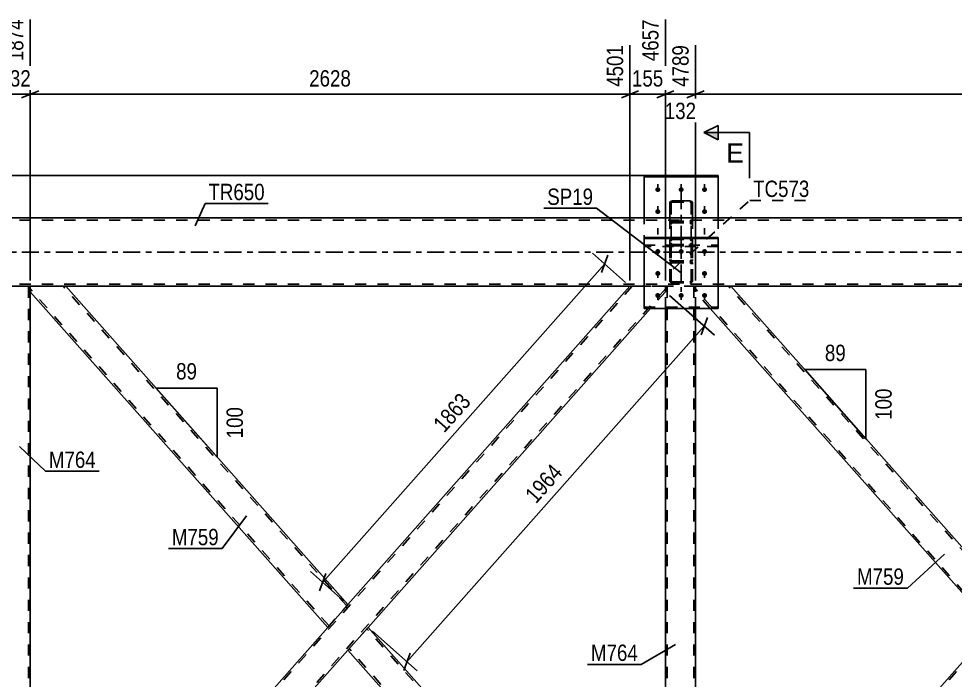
# Model space of a CAD drawing. Header units: millimetres. Extents: x 0 to 841, y 0 to 594.
# Drawn here: x 82.3 to 246.4, y 367.6 to 483.5 of the extents above; entities that cross this region are included whole.
import ezdxf

# ---------------------------------------------------------------- set-up
doc = ezdxf.new("R2010")
doc.units = ezdxf.units.MM
doc.linetypes.add('DXK_LINE_DOT2', pattern=[3.9198, 1.9599, -1.9599])
doc.linetypes.add('DXK_LINE_DOT3', pattern=[5.9187, 2.979, -0.9799, 0.9799, -0.9799])
doc.styles.add('Arial', font='ARIAL.TTF', dxfattribs={"height": 0.2})
doc.styles.add('Arial Narrow', font='ARIALN.TTF', dxfattribs={"height": 0.2})

# ---------------------------------------------------------------- blocks, each defined once
blk = doc.blocks.new('Part-761549750-4568 - 4491')
at = {"color": 2, "linetype": 'Continuous'}
for p, q in [((204.88, 445.2), (191.88, 445.2)), ((191.88, 445.2), (191.88, 432.76)), ((191.88, 444.98), (204.88, 444.98)), ((204.88, 432.76), (204.88, 445.2)), ((191.88, 432.76), (204.88, 432.76))]:
    blk.add_line(p, q, dxfattribs=at)
at = {"color": 7, "linetype": 'DXK_LINE_DOT2'}
blk.add_line((191.88, 432.98), (204.88, 432.98), dxfattribs=at)
blk = doc.blocks.new('Part-761549750-4711 - 4491')
at = {"color": 7, "linetype": 'DXK_LINE_DOT2'}
for p, q in [((200.9, 436.63), (200.89, 436.63)), ((200.89, 436.63), (207.1, 436.63)), ((200.89, 435.67), (200.89, 436.63)), ((256.33, 380.57), (206.67, 436.63)), ((253.23, 377.07), (200.89, 436.16)), ((203.47, 432.76), (200.89, 435.67)), ((253.23, 377.07), (253.25, 377.09))]:
    blk.add_line(p, q, dxfattribs=at)
at = {"color": 2, "linetype": 'Continuous'}
for p, q in [((207.1, 436.63), (256.54, 380.81)), ((253.02, 376.83), (203.47, 432.76)), ((256.54, 380.81), (256.12, 380.33)), ((256.12, 380.33), (253.02, 376.83))]:
    blk.add_line(p, q, dxfattribs=at)
blk = doc.blocks.new('Bolt-761549750-4526 - 4491')
at = {"linetype": 'Continuous'}
for points in [[(194.28, 443.14), (194.37, 443.13), (194.46, 443.1), (194.54, 443.06), (194.61, 443), (194.66, 442.93), (194.7, 442.85), (194.72, 442.77), (194.72, 442.68), (194.7, 442.6), (194.66, 442.52), (194.61, 442.45), (194.54, 442.39), (194.46, 442.35), (194.37, 442.32), (194.28, 442.31), (194.19, 442.32), (194.1, 442.35), (194.02, 442.39), (193.95, 442.45), (193.9, 442.52), (193.86, 442.6), (193.84, 442.68), (193.84, 442.77), (193.86, 442.85), (193.9, 442.93), (193.95, 443), (194.02, 443.06), (194.1, 443.1), (194.19, 443.13)], [(198.38, 443.14), (198.47, 443.13), (198.56, 443.1), (198.64, 443.06), (198.71, 443), (198.76, 442.93), (198.8, 442.85), (198.82, 442.77), (198.82, 442.68), (198.8, 442.6), (198.76, 442.52), (198.71, 442.45), (198.64, 442.39), (198.56, 442.35), (198.47, 442.32), (198.38, 442.31), (198.29, 442.32), (198.2, 442.35), (198.12, 442.39), (198.05, 442.45), (198, 442.52), (197.96, 442.6), (197.94, 442.68), (197.94, 442.77), (197.96, 442.85), (198, 442.93), (198.05, 443), (198.12, 443.06), (198.2, 443.1), (198.29, 443.13)], [(202.48, 443.14), (202.57, 443.13), (202.66, 443.1), (202.74, 443.06), (202.81, 443), (202.86, 442.93), (202.9, 442.85), (202.92, 442.77), (202.92, 442.68), (202.9, 442.6), (202.86, 442.52), (202.81, 442.45), (202.74, 442.39), (202.66, 442.35), (202.57, 442.32), (202.48, 442.31), (202.39, 442.32), (202.3, 442.35), (202.22, 442.39), (202.15, 442.45), (202.1, 442.52), (202.06, 442.6), (202.04, 442.68), (202.04, 442.77), (202.06, 442.85), (202.1, 442.93), (202.15, 443), (202.22, 443.06), (202.3, 443.1), (202.39, 443.13)], [(194.28, 439.28), (194.37, 439.28), (194.46, 439.25), (194.54, 439.21), (194.61, 439.15), (194.66, 439.08), (194.7, 439), (194.72, 438.91), (194.72, 438.83), (194.7, 438.74), (194.66, 438.66), (194.61, 438.59), (194.54, 438.54), (194.46, 438.49), (194.37, 438.47), (194.28, 438.46), (194.19, 438.47), (194.1, 438.49), (194.02, 438.54), (193.95, 438.59), (193.9, 438.66), (193.86, 438.74), (193.84, 438.83), (193.84, 438.91), (193.86, 439), (193.9, 439.08), (193.95, 439.15), (194.02, 439.21), (194.1, 439.25), (194.19, 439.28)], [(202.48, 439.28), (202.57, 439.28), (202.66, 439.25), (202.74, 439.21), (202.81, 439.15), (202.86, 439.08), (202.9, 439), (202.92, 438.91), (202.92, 438.83), (202.9, 438.74), (202.86, 438.66), (202.81, 438.59), (202.74, 438.54), (202.66, 438.49), (202.57, 438.47), (202.48, 438.46), (202.39, 438.47), (202.3, 438.49), (202.22, 438.54), (202.15, 438.59), (202.1, 438.66), (202.06, 438.74), (202.04, 438.83), (202.04, 438.91), (202.06, 439), (202.1, 439.08), (202.15, 439.15), (202.22, 439.21), (202.3, 439.25), (202.39, 439.28)], [(194.28, 435.43), (194.37, 435.42), (194.46, 435.4), (194.54, 435.35), (194.61, 435.3), (194.66, 435.23), (194.7, 435.15), (194.72, 435.06), (194.72, 434.98), (194.7, 434.89), (194.66, 434.81), (194.61, 434.74), (194.54, 434.68), (194.46, 434.64), (194.37, 434.61), (194.28, 434.6), (194.19, 434.61), (194.1, 434.64), (194.02, 434.68), (193.95, 434.74), (193.9, 434.81), (193.86, 434.89), (193.84, 434.98), (193.84, 435.06), (193.86, 435.15), (193.9, 435.23), (193.95, 435.3), (194.02, 435.35), (194.1, 435.4), (194.19, 435.42)], [(198.38, 435.43), (198.47, 435.42), (198.56, 435.4), (198.64, 435.35), (198.71, 435.3), (198.76, 435.23), (198.8, 435.15), (198.82, 435.06), (198.82, 434.98), (198.8, 434.89), (198.76, 434.81), (198.71, 434.74), (198.64, 434.68), (198.56, 434.64), (198.47, 434.61), (198.38, 434.6), (198.29, 434.61), (198.2, 434.64), (198.12, 434.68), (198.05, 434.74), (198, 434.81), (197.96, 434.89), (197.94, 434.98), (197.94, 435.06), (197.96, 435.15), (198, 435.23), (198.05, 435.3), (198.12, 435.35), (198.2, 435.4), (198.29, 435.42)], [(202.48, 435.43), (202.57, 435.42), (202.66, 435.4), (202.74, 435.35), (202.81, 435.3), (202.86, 435.23), (202.9, 435.15), (202.92, 435.06), (202.92, 434.98), (202.9, 434.89), (202.86, 434.81), (202.81, 434.74), (202.74, 434.68), (202.66, 434.64), (202.57, 434.61), (202.48, 434.6), (202.39, 434.61), (202.3, 434.64), (202.22, 434.68), (202.15, 434.74), (202.1, 434.81), (202.06, 434.89), (202.04, 434.98), (202.04, 435.06), (202.06, 435.15), (202.1, 435.23), (202.15, 435.3), (202.22, 435.35), (202.3, 435.4), (202.39, 435.42)]]:
    blk.add_hatch(color=1, dxfattribs=at).paths.add_polyline_path(points)
at = {"color": 1, "linetype": 'Continuous'}
for p, q in [((194.28, 443.12), (194.28, 441.99)), ((198.38, 443.12), (198.38, 441.99)), ((202.48, 443.12), (202.48, 441.99)), ((194.28, 439.27), (194.28, 438.13)), ((202.48, 439.27), (202.48, 438.13)), ((194.28, 435.42), (194.28, 434.28)), ((198.38, 435.42), (198.38, 434.28)), ((202.48, 435.42), (202.48, 434.28))]:
    blk.add_line(p, q, dxfattribs=at)
blk = doc.blocks.new('Bolt-761549750-4528 - 4491')
at = {"linetype": 'Continuous'}
for points in [[(194.28, 453.98), (194.37, 453.97), (194.46, 453.94), (194.54, 453.9), (194.61, 453.84), (194.66, 453.77), (194.7, 453.69), (194.72, 453.61), (194.72, 453.52), (194.7, 453.44), (194.66, 453.36), (194.61, 453.29), (194.54, 453.23), (194.46, 453.19), (194.37, 453.16), (194.28, 453.15), (194.19, 453.16), (194.1, 453.19), (194.02, 453.23), (193.95, 453.29), (193.9, 453.36), (193.86, 453.44), (193.84, 453.52), (193.84, 453.61), (193.86, 453.69), (193.9, 453.77), (193.95, 453.84), (194.02, 453.9), (194.1, 453.94), (194.19, 453.97)], [(198.38, 453.98), (198.47, 453.97), (198.56, 453.94), (198.64, 453.9), (198.71, 453.84), (198.76, 453.77), (198.8, 453.69), (198.82, 453.61), (198.82, 453.52), (198.8, 453.44), (198.76, 453.36), (198.71, 453.29), (198.64, 453.23), (198.56, 453.19), (198.47, 453.16), (198.38, 453.15), (198.29, 453.16), (198.2, 453.19), (198.12, 453.23), (198.05, 453.29), (198, 453.36), (197.96, 453.44), (197.94, 453.52), (197.94, 453.61), (197.96, 453.69), (198, 453.77), (198.05, 453.84), (198.12, 453.9), (198.2, 453.94), (198.29, 453.97)], [(202.48, 453.98), (202.57, 453.97), (202.66, 453.94), (202.74, 453.9), (202.81, 453.84), (202.86, 453.77), (202.9, 453.69), (202.92, 453.61), (202.92, 453.52), (202.9, 453.44), (202.86, 453.36), (202.81, 453.29), (202.74, 453.23), (202.66, 453.19), (202.57, 453.16), (202.48, 453.15), (202.39, 453.16), (202.3, 453.19), (202.22, 453.23), (202.15, 453.29), (202.1, 453.36), (202.06, 453.44), (202.04, 453.52), (202.04, 453.61), (202.06, 453.69), (202.1, 453.77), (202.15, 453.84), (202.22, 453.9), (202.3, 453.94), (202.39, 453.97)], [(194.28, 450.13), (194.37, 450.12), (194.46, 450.09), (194.54, 450.05), (194.61, 449.99), (194.66, 449.92), (194.7, 449.84), (194.72, 449.76), (194.72, 449.67), (194.7, 449.58), (194.66, 449.51), (194.61, 449.44), (194.54, 449.38), (194.46, 449.33), (194.37, 449.31), (194.28, 449.3), (194.19, 449.31), (194.1, 449.33), (194.02, 449.38), (193.95, 449.44), (193.9, 449.51), (193.86, 449.58), (193.84, 449.67), (193.84, 449.76), (193.86, 449.84), (193.9, 449.92), (193.95, 449.99), (194.02, 450.05), (194.1, 450.09), (194.19, 450.12)], [(202.48, 450.13), (202.57, 450.12), (202.66, 450.09), (202.74, 450.05), (202.81, 449.99), (202.86, 449.92), (202.9, 449.84), (202.92, 449.76), (202.92, 449.67), (202.9, 449.58), (202.86, 449.51), (202.81, 449.44), (202.74, 449.38), (202.66, 449.33), (202.57, 449.31), (202.48, 449.3), (202.39, 449.31), (202.3, 449.33), (202.22, 449.38), (202.15, 449.44), (202.1, 449.51), (202.06, 449.58), (202.04, 449.67), (202.04, 449.76), (202.06, 449.84), (202.1, 449.92), (202.15, 449.99), (202.22, 450.05), (202.3, 450.09), (202.39, 450.12)]]:
    blk.add_hatch(color=1, dxfattribs=at).paths.add_polyline_path(points)
at = {"color": 1, "linetype": 'Continuous'}
for p, q in [((194.28, 453.39), (194.28, 454.52)), ((198.38, 453.39), (198.38, 454.52)), ((202.48, 453.39), (202.48, 454.52)), ((194.28, 449.53), (194.28, 450.67)), ((202.48, 449.53), (202.48, 450.67))]:
    blk.add_line(p, q, dxfattribs=at)
at = {"color": 1, "linetype": 'DXK_LINE_DOT2'}
for p, q in [((194.28, 445.68), (194.28, 446.82)), ((198.38, 445.68), (198.38, 446.82)), ((202.48, 445.68), (202.48, 446.82))]:
    blk.add_line(p, q, dxfattribs=at)
blk = doc.blocks.new('Part-761549750-4546 - 4491')
at = {"color": 2, "linetype": 'Continuous'}
for p, q in [((558.69, 448.63), (71.01, 448.63)), ((191.88, 436.63), (71.01, 436.63)), ((425.22, 436.63), (204.88, 436.63))]:
    blk.add_line(p, q, dxfattribs=at)
at = {"color": 7, "linetype": 'DXK_LINE_DOT2'}
for p, q in [((558.69, 448.23), (71.01, 448.23)), ((558.69, 437.03), (71.01, 437.03)), ((204.88, 436.63), (191.88, 436.63))]:
    blk.add_line(p, q, dxfattribs=at)
at = {"color": 7, "linetype": 'DXK_LINE_DOT3'}
blk.add_line((71.01, 442.63), (558.69, 442.63), dxfattribs=at)
blk = doc.blocks.new('Part-761549750-4569 - 4491')
at = {"color": 2, "linetype": 'Continuous'}
for p, q in [((191.88, 448.63), (191.88, 456.04)), ((191.88, 456.04), (204.88, 456.04)), ((191.88, 455.82), (204.88, 455.82)), ((204.88, 456.04), (204.88, 448.63))]:
    blk.add_line(p, q, dxfattribs=at)
at = {"color": 7, "linetype": 'DXK_LINE_DOT2'}
for p, q in [((191.88, 443.6), (191.88, 448.63)), ((204.88, 448.63), (204.88, 443.6)), ((191.88, 443.82), (204.88, 443.82)), ((204.88, 443.6), (191.88, 443.6))]:
    blk.add_line(p, q, dxfattribs=at)
blk = doc.blocks.new('Part-761549750-4571 - 4491')
at = {"color": 7, "linetype": 'DXK_LINE_DOT3'}
blk.add_line((198.38, 453.13), (198.38, 442.44), dxfattribs=at)
at = {"color": 2, "linetype": 'Continuous'}
for p, q in [((196.42, 451.31), (196.52, 451.46)), ((196.52, 451.46), (196.68, 451.56)), ((196.68, 451.56), (196.86, 451.59)), ((196.86, 451.59), (199.9, 451.59)), ((199.9, 451.59), (200.09, 451.56)), ((200.09, 451.56), (200.24, 451.46)), ((200.24, 451.46), (200.34, 451.31)), ((196.38, 451.14), (196.42, 451.31)), ((196.38, 451.14), (196.38, 448.63)), ((200.34, 451.31), (200.38, 451.14)), ((200.38, 451.14), (200.38, 448.63))]:
    blk.add_line(p, q, dxfattribs=at)
at = {"color": 7, "linetype": 'DXK_LINE_DOT2'}
for p, q in [((196.86, 451.37), (196.77, 451.35)), ((196.86, 451.37), (199.9, 451.37)), ((199.99, 451.35), (199.9, 451.37)), ((196.64, 451.23), (196.62, 451.14)), ((196.62, 451.14), (196.62, 444.24)), ((196.69, 451.3), (196.64, 451.23)), ((196.77, 451.35), (196.69, 451.3)), ((200.07, 451.3), (199.99, 451.35)), ((200.12, 451.23), (200.07, 451.3)), ((200.14, 451.14), (200.12, 451.23)), ((200.14, 451.14), (200.14, 444.24)), ((196.38, 448.63), (196.38, 444.24)), ((196.42, 448.11), (196.38, 448.28)), ((196.52, 447.97), (196.42, 448.11)), ((196.62, 448.28), (196.64, 448.2)), ((196.64, 448.2), (196.69, 448.12)), ((196.69, 448.12), (196.77, 448.08)), ((199.99, 448.08), (200.07, 448.12)), ((200.07, 448.12), (200.12, 448.2)), ((200.12, 448.2), (200.14, 448.28)), ((200.34, 448.11), (200.24, 447.97)), ((200.38, 448.28), (200.34, 448.11)), ((200.38, 448.63), (200.38, 444.24)), ((196.42, 447.67), (196.38, 447.47)), ((196.68, 447.87), (196.52, 447.97)), ((196.62, 447.47), (196.64, 447.57)), ((196.64, 447.57), (196.69, 447.66)), ((196.86, 447.99), (196.68, 447.95)), ((196.86, 447.83), (196.68, 447.87)), ((196.69, 447.66), (196.77, 447.71)), ((196.77, 448.08), (196.86, 448.06)), ((196.77, 447.71), (196.86, 447.73)), ((196.86, 448.06), (199.9, 448.06)), ((196.86, 447.99), (199.9, 447.99)), ((196.86, 447.83), (199.9, 447.83)), ((196.86, 447.73), (199.9, 447.73)), ((199.9, 448.06), (199.99, 448.08)), ((200.09, 447.95), (199.9, 447.99)), ((200.09, 447.87), (199.9, 447.83)), ((199.9, 447.73), (199.99, 447.71)), ((199.99, 447.71), (200.07, 447.66)), ((200.07, 447.66), (200.12, 447.57)), ((200.24, 447.97), (200.09, 447.87)), ((200.12, 447.57), (200.14, 447.47)), ((200.38, 447.47), (200.34, 447.67)), ((196.38, 444.24), (196.42, 444.04)), ((196.64, 444.14), (196.62, 444.24)), ((196.69, 444.06), (196.64, 444.14)), ((196.68, 443.77), (196.86, 443.73)), ((196.77, 444), (196.69, 444.06)), ((196.86, 443.98), (196.77, 444)), ((196.86, 443.98), (199.9, 443.98)), ((196.86, 443.73), (199.9, 443.73)), ((199.99, 444), (199.9, 443.98)), ((199.9, 443.73), (200.09, 443.77)), ((200.07, 444.06), (199.99, 444)), ((200.12, 444.14), (200.07, 444.06)), ((200.14, 444.24), (200.12, 444.14)), ((200.34, 444.04), (200.38, 444.24))]:
    blk.add_line(p, q, dxfattribs=at)
for centre, start, end in [((196.88, 447.49), 114.3191, 159.2408), ((199.88, 447.49), 20.7575, 65.6792), ((196.88, 444.22), 200.7575, 245.6792), ((199.88, 444.22), 294.3191, 339.2408)]:
    blk.add_arc(centre, 0.496, start, end, dxfattribs=at)
blk = doc.blocks.new('Part-761549750-4681 - 4491')
at = {"color": 2, "linetype": 'Continuous'}
for p, q in [((79.01, 317.03), (79.01, 436.63)), ((84.29, 318), (84.29, 435.68))]:
    blk.add_line(p, q, dxfattribs=at)
at = {"color": 7, "linetype": 'DXK_LINE_DOT2'}
for p, q in [((79.01, 436.63), (84.29, 436.63)), ((79.33, 317.03), (79.33, 436.63)), ((83.97, 317.03), (83.97, 436.63)), ((84.29, 435.68), (84.29, 436.63)), ((84.29, 317.03), (79.01, 317.03)), ((84.29, 317.03), (84.29, 318))]:
    blk.add_line(p, q, dxfattribs=at)
blk = doc.blocks.new('Part-761549750-4644 - 4491')
at = {"color": 2, "linetype": 'Continuous'}
for p, q in [((139.98, 372.89), (143.51, 376.87)), ((143.51, 376.87), (195.61, 318.14)), ((189.54, 317.03), (139.98, 372.89)), ((195.61, 318.14), (195.61, 317.03))]:
    blk.add_line(p, q, dxfattribs=at)
at = {"color": 7, "linetype": 'DXK_LINE_DOT2'}
for p, q in [((195.61, 317.66), (143.29, 376.63)), ((140.19, 373.14), (140.21, 373.15)), ((189.96, 317.03), (140.19, 373.14)), ((195.61, 317.03), (189.54, 317.03))]:
    blk.add_line(p, q, dxfattribs=at)
blk = doc.blocks.new('Part-761549750-4656 - 4491')
at = {"color": 7, "linetype": 'DXK_LINE_DOT2'}
for p, q in [((196.68, 445.03), (196.86, 445.07)), ((196.86, 444.82), (196.77, 444.8)), ((196.86, 445.07), (199.9, 445.07)), ((196.86, 444.82), (199.9, 444.82)), ((199.9, 445.07), (200.09, 445.03)), ((199.99, 444.8), (199.9, 444.82)), ((196.38, 444.56), (196.42, 444.76)), ((196.38, 437.66), (196.38, 444.56)), ((196.64, 444.66), (196.62, 444.56)), ((196.62, 437.66), (196.62, 444.56)), ((196.69, 444.74), (196.64, 444.66)), ((196.77, 444.8), (196.69, 444.74)), ((200.07, 444.74), (199.99, 444.8)), ((200.12, 444.66), (200.07, 444.74)), ((200.14, 444.56), (200.12, 444.66)), ((200.14, 437.66), (200.14, 444.56)), ((200.34, 444.76), (200.38, 444.56)), ((200.38, 437.66), (200.38, 444.56)), ((196.42, 441.13), (196.38, 441.33)), ((196.42, 440.69), (196.38, 440.52)), ((196.52, 440.84), (196.42, 440.69)), ((196.68, 440.94), (196.52, 440.84)), ((196.62, 441.33), (196.64, 441.23)), ((196.62, 440.52), (196.64, 440.6)), ((196.64, 441.23), (196.69, 441.15)), ((196.64, 440.6), (196.69, 440.68)), ((196.86, 440.97), (196.68, 440.94)), ((196.86, 440.82), (196.68, 440.86)), ((196.69, 441.15), (196.77, 441.09)), ((196.69, 440.68), (196.77, 440.73)), ((196.77, 441.09), (196.86, 441.07)), ((196.77, 440.73), (196.86, 440.74)), ((196.86, 441.07), (199.9, 441.07)), ((196.86, 440.97), (199.9, 440.97)), ((196.86, 440.82), (199.9, 440.82)), ((196.86, 440.74), (199.9, 440.74)), ((199.9, 441.07), (199.99, 441.09)), ((200.09, 440.94), (199.9, 440.97)), ((200.09, 440.86), (199.9, 440.82)), ((199.9, 440.74), (199.99, 440.73)), ((199.99, 441.09), (200.07, 441.15)), ((199.99, 440.73), (200.07, 440.68)), ((200.07, 441.15), (200.12, 441.23)), ((200.07, 440.68), (200.12, 440.6)), ((200.24, 440.84), (200.09, 440.94)), ((200.12, 441.23), (200.14, 441.33)), ((200.12, 440.6), (200.14, 440.52)), ((200.34, 440.69), (200.24, 440.84)), ((200.38, 441.33), (200.34, 441.13)), ((200.38, 440.52), (200.34, 440.69)), ((196.38, 437.66), (196.42, 437.49)), ((196.42, 437.49), (196.52, 437.34)), ((196.52, 437.34), (196.68, 437.25)), ((196.64, 437.58), (196.62, 437.66)), ((196.69, 437.5), (196.64, 437.58)), ((196.68, 437.25), (196.86, 437.21)), ((196.77, 437.45), (196.69, 437.5)), ((196.86, 437.44), (196.77, 437.45)), ((196.86, 437.44), (199.9, 437.44)), ((196.86, 437.21), (199.9, 437.21)), ((199.99, 437.45), (199.9, 437.44)), ((199.9, 437.21), (200.09, 437.25)), ((200.07, 437.5), (199.99, 437.45)), ((200.12, 437.58), (200.07, 437.5)), ((200.09, 437.25), (200.24, 437.34)), ((200.14, 437.66), (200.12, 437.58)), ((200.24, 437.34), (200.34, 437.49)), ((200.34, 437.49), (200.38, 437.66))]:
    blk.add_line(p, q, dxfattribs=at)
at = {"color": 7, "linetype": 'DXK_LINE_DOT3'}
blk.add_line((198.38, 446.37), (198.38, 435.67), dxfattribs=at)
at = {"color": 7, "linetype": 'DXK_LINE_DOT2'}
for centre, start, end in [((196.88, 444.58), 114.3191, 159.2408), ((199.88, 444.58), 20.7575, 65.6792), ((196.88, 441.31), 200.7575, 245.6792), ((199.88, 441.31), 294.3191, 339.2408)]:
    blk.add_arc(centre, 0.496, start, end, dxfattribs=at)
blk = doc.blocks.new('Part-761549750-4666 - 4491')
at = {"color": 7, "linetype": 'DXK_LINE_DOT2'}
for p, q in [((200.89, 436.63), (195.61, 436.63)), ((195.61, 432.76), (195.61, 436.63)), ((195.93, 317.03), (195.93, 436.63)), ((200.57, 317.03), (200.57, 436.63)), ((200.89, 432.76), (200.89, 436.63)), ((195.61, 317.03), (195.61, 318.14)), ((200.89, 317.03), (195.61, 317.03)), ((200.89, 317.03), (200.89, 318))]:
    blk.add_line(p, q, dxfattribs=at)
at = {"color": 2, "linetype": 'Continuous'}
for p, q in [((195.61, 318.14), (195.61, 432.76)), ((200.89, 318), (200.89, 432.76))]:
    blk.add_line(p, q, dxfattribs=at)
blk = doc.blocks.new('Part-761549750-4706 - 4491')
at = {"color": 7, "linetype": 'DXK_LINE_DOT2'}
for p, q in [((306.42, 436.63), (200.89, 317.51)), ((306, 436.63), (312.21, 436.63)), ((312.21, 436.16), (206.65, 317.03)), ((256.54, 380.81), (253.02, 376.83)), ((260.07, 376.83), (256.54, 372.85)), ((200.88, 317.03), (200.89, 317.22)), ((207.08, 317.03), (200.88, 317.03)), ((200.89, 317.37), (200.89, 317.4)), ((200.89, 317.22), (200.89, 317.37))]:
    blk.add_line(p, q, dxfattribs=at)
at = {"color": 2, "linetype": 'Continuous'}
for p, q in [((256.54, 380.81), (306, 436.63)), ((312.21, 436.63), (312.21, 435.67)), ((312.21, 435.67), (260.07, 376.83)), ((253.02, 376.83), (200.89, 318)), ((256.54, 372.85), (207.08, 317.03)), ((200.89, 317.4), (200.88, 317.03)), ((200.89, 317.4), (200.89, 318))]:
    blk.add_line(p, q, dxfattribs=at)
blk = doc.blocks.new('Part-761549750-4716 - 4491')
at = {"color": 2, "linetype": 'Continuous'}
for p, q in [((84.29, 435.68), (84.29, 436.63)), ((90.51, 436.63), (139.98, 380.85)), ((136.45, 376.87), (84.29, 435.68)), ((139.98, 380.85), (139.55, 380.37)), ((139.55, 380.37), (136.45, 376.87))]:
    blk.add_line(p, q, dxfattribs=at)
at = {"color": 7, "linetype": 'DXK_LINE_DOT2'}
for p, q in [((84.31, 436.63), (84.29, 436.63)), ((84.29, 436.63), (90.51, 436.63)), ((139.77, 380.61), (90.08, 436.63)), ((136.67, 377.11), (84.29, 436.17)), ((136.67, 377.11), (136.68, 377.13))]:
    blk.add_line(p, q, dxfattribs=at)
blk = doc.blocks.new('Part-761549750-4721 - 4491')
at = {"color": 7, "linetype": 'DXK_LINE_DOT2'}
for p, q in [((189.82, 436.63), (84.29, 317.52)), ((189.4, 436.63), (195.61, 436.63)), ((195.61, 435.68), (195.61, 436.63)), ((195.61, 436.16), (90.05, 317.03)), ((195.61, 435.68), (193.03, 432.76)), ((136.45, 376.87), (139.98, 380.85)), ((143.51, 376.87), (139.98, 372.89)), ((84.28, 317.03), (84.29, 317.22)), ((90.48, 317.03), (84.28, 317.03)), ((84.29, 317.22), (84.29, 317.4))]:
    blk.add_line(p, q, dxfattribs=at)
at = {"color": 2, "linetype": 'Continuous'}
for p, q in [((139.98, 380.85), (189.4, 436.63)), ((193.03, 432.76), (143.51, 376.87)), ((84.29, 318), (136.45, 376.87)), ((139.98, 372.89), (90.48, 317.03)), ((84.29, 317.4), (84.28, 317.03)), ((84.29, 317.4), (84.29, 318))]:
    blk.add_line(p, q, dxfattribs=at)
blk = doc.blocks.new('AngleDimension-761549750-11247 - 4491')
at = {"color": 7, "linetype": 'Continuous'}
for p, q in [((113.46, 410.75), (106.32, 418.8)), ((117.07, 418.8), (106.32, 418.8)), ((117.07, 406.68), (106.32, 418.8)), ((117.07, 406.68), (117.07, 418.8))]:
    blk.add_line(p, q, dxfattribs=at)
at = {"color": 0}
for points in [[(114.13, 419.7), (114.13, 423.9), (109.27, 423.9), (109.27, 419.7)], [(122.17, 416.08), (117.97, 416.08), (117.97, 409.39), (122.17, 409.39)]]:
    blk.add_wipeout(points, dxfattribs=at)
at = {"color": 3, "style": 'Arial Narrow'}
blk.add_text('89', height=2.863, dxfattribs=at).set_placement((109.87, 420.3))
blk.add_text('100', height=2.863, rotation=90.0002, dxfattribs=at).set_placement((121.57, 409.99))
blk = doc.blocks.new('StraightDimension-761549750-11078 - 4491')
at = {"color": 7, "linetype": 'Continuous'}
for p, q in [((200.89, 437.62), (200.89, 478.89)), ((306, 437.63), (306, 478.89)), ((202.39, 470.88), (199.39, 469.68)), ((200.89, 470.28), (306, 470.28)), ((304.5, 469.68), (307.5, 470.88))]:
    blk.add_line(p, q, dxfattribs=at)
at = {"color": 0, "linetype": 'Continuous'}
blk.add_wipeout([(305.4, 479.49), (301.2, 479.49), (301.2, 470.98), (305.4, 470.98)], dxfattribs=at)
at = {"color": 0}
blk.add_wipeout([(257.7, 471.03), (257.7, 475.23), (249.19, 475.23), (249.19, 471.03)], dxfattribs=at)
at = {"color": 3, "linetype": 'Continuous', "style": 'Arial Narrow'}
blk.add_text('7417', height=2.863, rotation=90.0002, dxfattribs=at).set_placement((304.8, 471.58))
at = {"color": 3, "style": 'Arial Narrow'}
blk.add_text('2628', height=2.863, dxfattribs=at).set_placement((249.79, 471.63))
blk = doc.blocks.new('StraightDimension-761549750-4895 - 4491')
at = {"color": 7, "linetype": 'Continuous'}
for p, q in [((188.65, 437.29), (182.85, 442.43)), ((184.43, 439.02), (185.53, 442.06)), ((135.56, 384.77), (184.98, 440.54)), ((139.23, 381.52), (133.43, 386.66)), ((136.11, 386.29), (135.02, 383.25))]:
    blk.add_line(p, q, dxfattribs=at)
at = {"color": 0}
blk.add_wipeout([(162.53, 416.34), (159.39, 419.12), (153.74, 412.75), (156.89, 409.96)], dxfattribs=at)
at = {"color": 3, "style": 'Arial Narrow'}
blk.add_text('1863', height=2.863, rotation=48.455, dxfattribs=at).set_placement((156.84, 410.81))
blk = doc.blocks.new('StraightDimension-761549750-4916 - 4491')
at = {"color": 7, "linetype": 'Continuous'}
for p, q in [((196.36, 435.01), (204.22, 428.05)), ((201.87, 428.12), (202.97, 431.16)), ((150.32, 370.84), (202.42, 429.64)), ((144.26, 376.21), (152.12, 369.25)), ((150.86, 372.36), (149.77, 369.32))]:
    blk.add_line(p, q, dxfattribs=at)
at = {"color": 0}
blk.add_wipeout([(178.63, 403.92), (175.49, 406.71), (169.84, 400.34), (172.99, 397.55)], dxfattribs=at)
at = {"color": 3, "style": 'Arial Narrow'}
blk.add_text('1964', height=2.863, rotation=48.455, dxfattribs=at).set_placement((172.93, 398.4))
blk = doc.blocks.new('AngleDimension-761549750-11278 - 4491')
at = {"color": 7, "linetype": 'Continuous'}
for p, q in [((230.77, 422.03), (220.03, 422.03)), ((230.77, 409.91), (220.03, 422.03)), ((230.77, 409.91), (230.77, 422.03)), ((231.16, 409.47), (230.77, 409.91))]:
    blk.add_line(p, q, dxfattribs=at)
at = {"color": 0}
for points in [[(227.83, 422.93), (227.83, 427.13), (222.97, 427.13), (222.97, 422.93)], [(235.87, 419.31), (231.67, 419.31), (231.67, 412.63), (235.87, 412.63)]]:
    blk.add_wipeout(points, dxfattribs=at)
at = {"color": 3, "style": 'Arial Narrow'}
blk.add_text('89', height=2.863, dxfattribs=at).set_placement((223.57, 423.53))
blk.add_text('100', height=2.863, rotation=90.0002, dxfattribs=at).set_placement((235.27, 413.23))
blk = doc.blocks.new('StraightDimension-761549750-11079 - 4491')
at = {"color": 7, "linetype": 'Continuous'}
for p, q in [((195.61, 437.63), (195.61, 483.39)), ((200.89, 437.62), (200.89, 478.89)), ((194.11, 469.68), (197.11, 470.88)), ((195.61, 470.28), (200.89, 470.28)), ((202.39, 470.88), (199.39, 469.68))]:
    blk.add_line(p, q, dxfattribs=at)
at = {"color": 0, "linetype": 'Continuous'}
blk.add_wipeout([(200.29, 479.49), (196.09, 479.49), (196.09, 470.98), (200.29, 470.98)], dxfattribs=at)
at = {"color": 0}
blk.add_wipeout([(201.59, 465.33), (201.59, 469.53), (194.91, 469.53), (194.91, 465.33)], dxfattribs=at)
at = {"color": 3, "linetype": 'Continuous', "style": 'Arial Narrow'}
blk.add_text('4789', height=2.863, rotation=90.0002, dxfattribs=at).set_placement((199.69, 471.58))
at = {"color": 3, "style": 'Arial Narrow'}
blk.add_text('132', height=2.863, dxfattribs=at).set_placement((195.51, 465.93))
blk = doc.blocks.new('StraightDimension-761549750-11080 - 4491')
at = {"color": 7, "linetype": 'Continuous'}
for p, q in [((195.61, 437.63), (195.61, 483.39)), ((189.4, 437.63), (189.4, 478.89)), ((187.9, 469.68), (190.9, 470.88)), ((189.4, 470.28), (195.61, 470.28)), ((197.11, 470.88), (194.11, 469.68))]:
    blk.add_line(p, q, dxfattribs=at)
at = {"color": 0}
blk.add_wipeout([(195.84, 471.03), (195.84, 475.23), (189.16, 475.23), (189.16, 471.03)], dxfattribs=at)
at = {"color": 3, "style": 'Arial Narrow'}
blk.add_text('155', height=2.863, dxfattribs=at).set_placement((189.76, 471.63))
at = {"color": 0, "linetype": 'Continuous'}
blk.add_wipeout([(195.01, 483.99), (190.81, 483.99), (190.81, 475.48), (195.01, 475.48)], dxfattribs=at)
at = {"color": 3, "linetype": 'Continuous', "style": 'Arial Narrow'}
blk.add_text('4657', height=2.863, rotation=90.0002, dxfattribs=at).set_placement((194.41, 476.08))
blk = doc.blocks.new('StraightDimension-761549750-11081 - 4491')
at = {"color": 7, "linetype": 'Continuous'}
for p, q in [((84.29, 437.63), (84.29, 483.39)), ((189.4, 437.63), (189.4, 478.89)), ((85.79, 470.88), (82.79, 469.68)), ((84.29, 470.28), (189.4, 470.28)), ((187.9, 469.68), (190.9, 470.88))]:
    blk.add_line(p, q, dxfattribs=at)
at = {"color": 0, "linetype": 'Continuous'}
blk.add_wipeout([(188.8, 479.49), (184.6, 479.49), (184.6, 470.98), (188.8, 470.98)], dxfattribs=at)
at = {"color": 0}
blk.add_wipeout([(141.1, 471.03), (141.1, 475.23), (132.59, 475.23), (132.59, 471.03)], dxfattribs=at)
at = {"color": 3, "linetype": 'Continuous', "style": 'Arial Narrow'}
blk.add_text('4501', height=2.863, rotation=90.0002, dxfattribs=at).set_placement((188.2, 471.58))
at = {"color": 3, "style": 'Arial Narrow'}
blk.add_text('2628', height=2.863, dxfattribs=at).set_placement((133.19, 471.63))
blk = doc.blocks.new('StraightDimension-761549750-11082 - 4491')
at = {"color": 7, "linetype": 'Continuous'}
for p, q in [((79.01, 437.63), (79.01, 483.39)), ((84.29, 437.63), (84.29, 483.39)), ((77.51, 469.68), (80.51, 470.88)), ((79.01, 470.28), (84.29, 470.28)), ((85.79, 470.88), (82.79, 469.68))]:
    blk.add_line(p, q, dxfattribs=at)
at = {"color": 0}
blk.add_wipeout([(84.99, 471.03), (84.99, 475.23), (78.31, 475.23), (78.31, 471.03)], dxfattribs=at)
at = {"color": 3, "style": 'Arial Narrow'}
blk.add_text('132', height=2.863, dxfattribs=at).set_placement((78.91, 471.63))
at = {"color": 0, "linetype": 'Continuous'}
blk.add_wipeout([(83.69, 483.99), (79.49, 483.99), (79.49, 475.48), (83.69, 475.48)], dxfattribs=at)
at = {"color": 3, "linetype": 'Continuous', "style": 'Arial Narrow'}
blk.add_text('1874', height=2.863, rotation=90.0002, dxfattribs=at).set_placement((83.09, 476.08))
blk = doc.blocks.new('StraightDimension-761549750-11775 - 4491')
at = {"color": 7, "linetype": 'Continuous'}
blk.add_line((191.96, 456.04), (29.19, 456.04), dxfattribs=at)
blk = doc.blocks.new('Mark-761549750-4707 - 4491')
at = {"color": 0}
blk.add_wipeout([(237.43, 384.33), (237.43, 387.33), (229.2, 387.33), (229.2, 384.33)], dxfattribs=at)
blk.add_wipeout([(237.43, 384.33), (237.43, 387.33), (229.2, 387.33), (229.2, 384.33)], dxfattribs=at)
at = {"color": 30, "linetype": 'Continuous'}
for p in [(244.54, 389.69), (228.6, 383.73)]:
    blk.add_line(p, (238.03, 383.73), dxfattribs=at)
at = {"color": 3, "style": 'Arial Narrow'}
blk.add_text('M759', height=2.863, dxfattribs=at).set_placement((229.2, 384.33))
blk = doc.blocks.new('Mark-761549750-4677 - 4491')
at = {"color": 0}
blk.add_wipeout([(95.8, 404.81), (95.8, 407.81), (87.57, 407.81), (87.57, 404.81)], dxfattribs=at)
blk.add_wipeout([(95.8, 404.81), (95.8, 407.81), (87.57, 407.81), (87.57, 404.81)], dxfattribs=at)
at = {"color": 30, "linetype": 'Continuous'}
for p, q in [((82.43, 408.54), (86.97, 404.21)), ((86.97, 404.21), (96.4, 404.21))]:
    blk.add_line(p, q, dxfattribs=at)
at = {"color": 3, "style": 'Arial Narrow'}
blk.add_text('M764', height=2.863, dxfattribs=at).set_placement((87.57, 404.81))
blk = doc.blocks.new('Mark-761549750-4542 - 4491')
at = {"color": 0}
blk.add_wipeout([(125.39, 451.73), (125.39, 454.73), (115.53, 454.73), (115.53, 451.73)], dxfattribs=at)
blk.add_wipeout([(125.39, 451.73), (125.39, 454.73), (115.53, 454.73), (115.53, 451.73)], dxfattribs=at)
at = {"color": 30, "linetype": 'Continuous'}
for p, q in [((113.2, 447.25), (114.93, 451.13)), ((114.93, 451.13), (125.99, 451.13))]:
    blk.add_line(p, q, dxfattribs=at)
at = {"color": 3, "style": 'Arial Narrow'}
blk.add_text('TR650', height=2.863, dxfattribs=at).set_placement((115.53, 451.73))
blk = doc.blocks.new('Mark-761549750-4564 - 4491')
at = {"color": 0}
blk.add_wipeout([(182.95, 450.89), (182.95, 453.89), (174.91, 453.89), (174.91, 450.89)], dxfattribs=at)
blk.add_wipeout([(182.95, 450.89), (182.95, 453.89), (174.91, 453.89), (174.91, 450.89)], dxfattribs=at)
at = {"color": 30, "linetype": 'Continuous'}
for p in [(174.31, 450.29), (198.38, 438.98)]:
    blk.add_line(p, (183.55, 450.29), dxfattribs=at)
at = {"color": 3, "style": 'Arial Narrow'}
blk.add_text('SP19', height=2.863, dxfattribs=at).set_placement((174.91, 450.89))
blk = doc.blocks.new('Mark-761549750-4652 - 4491')
at = {"color": 0}
blk.add_wipeout([(220.85, 452.28), (220.85, 455.28), (210.99, 455.28), (210.99, 452.28)], dxfattribs=at)
blk.add_wipeout([(220.85, 452.28), (220.85, 455.28), (210.99, 455.28), (210.99, 452.28)], dxfattribs=at)
at = {"color": 30, "linetype": 'DXK_LINE_DOT2'}
for p, q in [((196.98, 439.64), (210.39, 451.68)), ((210.39, 451.68), (221.45, 451.68))]:
    blk.add_line(p, q, dxfattribs=at)
at = {"color": 3, "style": 'Arial Narrow'}
blk.add_text('TC573', height=2.863, dxfattribs=at).set_placement((210.99, 452.28))
blk = doc.blocks.new('Mark-761549750-4662 - 4491')
at = {"color": 0}
blk.add_wipeout([(190.79, 370.98), (190.79, 373.98), (182.57, 373.98), (182.57, 370.98)], dxfattribs=at)
blk.add_wipeout([(190.79, 370.98), (190.79, 373.98), (182.57, 373.98), (182.57, 370.98)], dxfattribs=at)
at = {"color": 30, "linetype": 'Continuous'}
for p in [(197.41, 373.84), (181.97, 370.38)]:
    blk.add_line(p, (191.39, 370.38), dxfattribs=at)
at = {"color": 3, "style": 'Arial Narrow'}
blk.add_text('M764', height=2.863, dxfattribs=at).set_placement((182.57, 370.98))
blk = doc.blocks.new('Mark-761549750-4712 - 4491')
at = {"color": 0}
blk.add_wipeout([(117.35, 391.26), (117.35, 394.26), (109.12, 394.26), (109.12, 391.26)], dxfattribs=at)
blk.add_wipeout([(117.35, 391.26), (117.35, 394.26), (109.12, 394.26), (109.12, 391.26)], dxfattribs=at)
at = {"color": 30, "linetype": 'Continuous'}
for p in [(122.19, 396.39), (108.52, 390.66)]:
    blk.add_line(p, (117.95, 390.66), dxfattribs=at)
at = {"color": 3, "style": 'Arial Narrow'}
blk.add_text('M759', height=2.863, dxfattribs=at).set_placement((109.12, 391.26))
blk = doc.blocks.new('SectionMark-761549750-5482 - 4491')
at = {"linetype": 'Continuous'}
for points in [[(204.88, 463.57), (204.88, 462.32), (202.38, 463.57)], [(204.88, 290.29), (204.88, 289.04), (202.38, 289.04)]]:
    blk.add_hatch(color=6, dxfattribs=at).paths.add_polyline_path(points)
at = {"color": 6, "linetype": 'Continuous'}
for p, q in [((202.38, 463.57), (204.88, 464.82)), ((204.88, 462.32), (204.88, 464.82)), ((210.38, 463.57), (202.38, 463.57)), ((202.38, 463.57), (204.88, 462.32)), ((210.38, 463.57), (210.38, 455.57)), ((210.38, 289.04), (210.38, 297.04)), ((202.38, 289.04), (204.88, 290.29)), ((210.38, 289.04), (202.38, 289.04)), ((204.88, 287.79), (202.38, 289.04)), ((204.88, 290.29), (204.88, 287.79))]:
    blk.add_line(p, q, dxfattribs=at)
at = {"color": 0, "linetype": 'Continuous'}
for points in [[(209.38, 458.32), (209.38, 461.82), (206.27, 461.82), (206.27, 458.32)], [(209.38, 290.79), (209.38, 294.29), (206.27, 294.29), (206.27, 290.79)]]:
    blk.add_wipeout(points, dxfattribs=at)
at = {"color": 3, "linetype": 'Continuous', "style": 'Arial'}
for p in [(206.27, 458.32), (206.27, 290.79)]:
    blk.add_text('E', height=3.34, dxfattribs=at).set_placement(p)

msp = doc.modelspace()

# ---------------------------------------------------------------- block references
for name in ['Part-761549750-4569 - 4491', 'Bolt-761549750-4528 - 4491', 'Part-761549750-4571 - 4491', 'Part-761549750-4546 - 4491', 'Part-761549750-4568 - 4491', 'Part-761549750-4656 - 4491', 'Bolt-761549750-4526 - 4491', 'Part-761549750-4681 - 4491', 'Part-761549750-4721 - 4491', 'Part-761549750-4716 - 4491', 'Part-761549750-4666 - 4491', 'Part-761549750-4706 - 4491', 'Part-761549750-4711 - 4491', 'Part-761549750-4644 - 4491']:
    msp.add_blockref(name, (0, 0))

# ---------------------------------------------------------------- next in the draw order: block references
for name in ['StraightDimension-761549750-11078 - 4491', 'StraightDimension-761549750-4895 - 4491', 'AngleDimension-761549750-11278 - 4491', 'AngleDimension-761549750-11247 - 4491', 'Mark-761549750-4707 - 4491']:
    msp.add_blockref(name, (0, 0))

# ---------------------------------------------------------------- next in the draw order: block references
for name in ['StraightDimension-761549750-11079 - 4491', 'StraightDimension-761549750-4916 - 4491']:
    msp.add_blockref(name, (0, 0))

# ---------------------------------------------------------------- next in the draw order: block references
msp.add_blockref('StraightDimension-761549750-11080 - 4491', (0, 0))

# ---------------------------------------------------------------- next in the draw order: block references
msp.add_blockref('StraightDimension-761549750-11081 - 4491', (0, 0))

# ---------------------------------------------------------------- next in the draw order: block references
msp.add_blockref('StraightDimension-761549750-11082 - 4491', (0, 0))

# ---------------------------------------------------------------- next in the draw order: block references
msp.add_blockref('StraightDimension-761549750-11775 - 4491', (0, 0))

# ---------------------------------------------------------------- next in the draw order: block references
for name in ['Mark-761549750-4542 - 4491', 'Mark-761549750-4564 - 4491', 'Mark-761549750-4677 - 4491', 'Mark-761549750-4712 - 4491', 'Mark-761549750-4662 - 4491']:
    msp.add_blockref(name, (0, 0))

# ---------------------------------------------------------------- next in the draw order: block references
msp.add_blockref('Mark-761549750-4652 - 4491', (0, 0))

# ---------------------------------------------------------------- next in the draw order: block references
msp.add_blockref('SectionMark-761549750-5482 - 4491', (0, 0))

doc.saveas('drawing.dxf')
